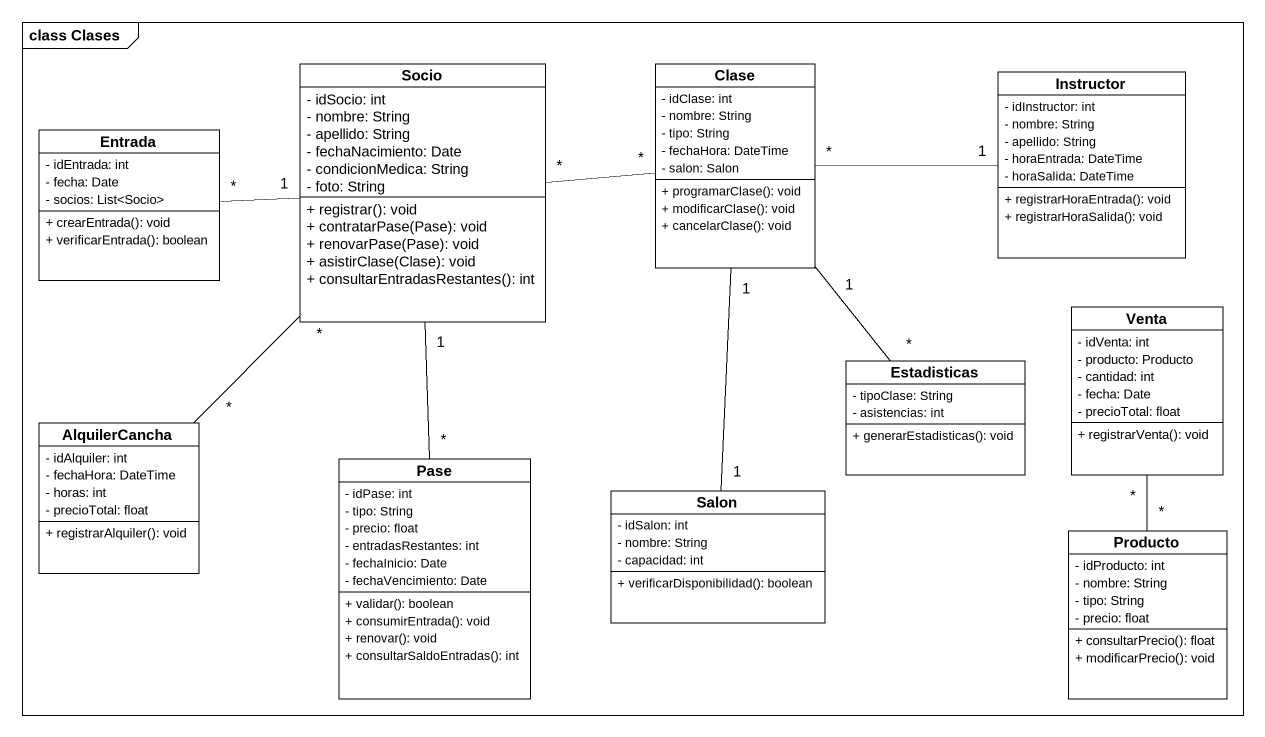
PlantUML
@startuml
mainframe class Clases
hide circle
hide empty members
skinparam classAttributeIconSize 0
class Socio {
  - idSocio: int
  - nombre: String
  - apellido: String
  - fechaNacimiento: Date
  - condicionMedica: String
  - foto: String
  + registrar(): void
  + contratarPase(Pase): void
  + renovarPase(Pase): void
  + asistirClase(Clase): void
  + consultarEntradasRestantes(): int
}
class Clase {
  - idClase: int
  - nombre: String
  - tipo: String
  - fechaHora: DateTime
  - salon: Salon
  + programarClase(): void
  + modificarClase(): void
  + cancelarClase(): void
}
class Instructor {
  - idInstructor: int
  - nombre: String
  - apellido: String
  - horaEntrada: DateTime
  - horaSalida: DateTime
  + registrarHoraEntrada(): void
  + registrarHoraSalida(): void
}
class Entrada {
  - idEntrada: int
  - fecha: Date
  - socios: List<Socio>
  + crearEntrada(): void
  + verificarEntrada(): boolean
}
class Estadisticas {
  - tipoClase: String
  - asistencias: int
  + generarEstadisticas(): void
}
class Venta {
  - idVenta: int
  - producto: Producto
  - cantidad: int
  - fecha: Date
  - precioTotal: float
  + registrarVenta(): void
}
class AlquilerCancha {
  - idAlquiler: int
  - fechaHora: DateTime
  - horas: int
  - precioTotal: float
  + registrarAlquiler(): void
}
class Pase {
  - idPase: int
  - tipo: String
  - precio: float
  - entradasRestantes: int
  - fechaInicio: Date
  - fechaVencimiento: Date
  + validar(): boolean
  + consumirEntrada(): void
  + renovar(): void
  + consultarSaldoEntradas(): int
}
class Salon {
  - idSalon: int
  - nombre: String
  - capacidad: int
  + verificarDisponibilidad(): boolean
}
class Producto {
  - idProducto: int
  - nombre: String
  - tipo: String
  - precio: float
  + consultarPrecio(): float
  + modificarPrecio(): void
}
Socio "*" -right- "*" Clase
Socio "1" -- "*" Pase
Clase "1" -- "1" Salon
Instructor "1" -left- "*" Clase
Entrada "*" -right- "1" Socio
Estadisticas "*" -up- "1" Clase
AlquilerCancha "*" -up- "*" Socio
Producto "*" -up- "*" Venta
@enduml
